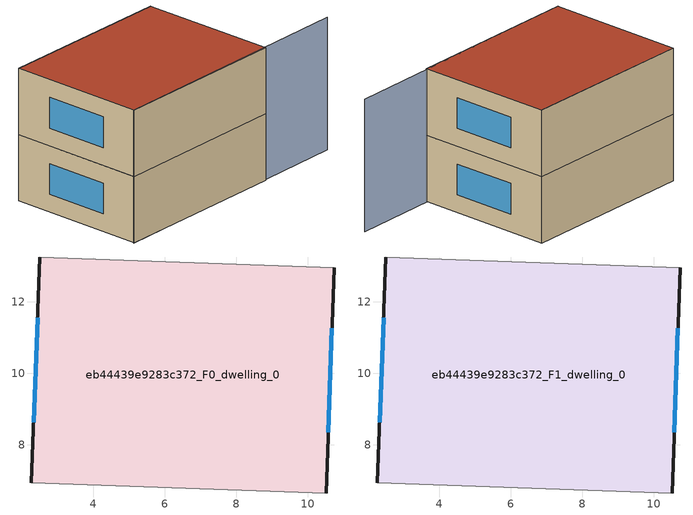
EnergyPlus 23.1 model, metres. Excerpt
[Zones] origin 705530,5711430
eb44439e9283c372_F0_dwelling_0
 floor ground (EU_floor_Construction): 10.74,12.96 10.52,6.65 2.26,6.94 2.5,13.26 z0
 wall outside (EU_wall_Construction): 10.52,6.65 10.74,12.96 / 2.5,13.26 2.26,6.94 z0:3
 wall adiabatic (EU_wall_Construction): 2.26,6.94 10.52,6.65 / 10.74,12.96 2.5,13.26 z0:3
 window (EU_Window_Construction): 10.58,8.34 10.68,11.26 / 2.44,11.56 2.33,8.63 z0.81:2.19
eb44439e9283c372_F1_dwelling_0
 floor to eb44439e9283c372_F0_dwelling_0 (EU_floor_Construction): 10.74,12.96 10.52,6.65 2.26,6.94 2.5,13.26 z3
 wall outside (EU_wall_Construction): 10.52,6.65 10.74,12.96 / 2.5,13.26 2.26,6.94 z3:6
 wall adiabatic (EU_wall_Construction): 2.26,6.94 10.52,6.65 / 10.74,12.96 2.5,13.26 z3:6
 window (EU_Window_Construction): 10.58,8.34 10.68,11.26 / 2.44,11.56 2.33,8.63 z3.81:5.19
 roof outside (EU_roof_Construction): 10.52,6.65 10.74,12.96 2.5,13.26 2.26,6.94 z6
shading: 2.24,6.94 14.46,6.59 / 10.75,12.93 2.5,13.26 z0:6
[Building]
EU S2 Campaign: North Axis=0; Terrain=City; Solar Distribution=FullExterior
[Site:Location]
London: Latitude=51.5; Longitude=-0.5; Time Zone=0; Elevation=25
[SizingPeriod:WeatherFileDays]
AnnualSizingPeriod: Begin Month=1; Begin Day of Month=1; End Month=12; End Day of Month=31; Day of Week for Start Day=Monday; Use Weather File Daylight Saving Period=No; Use Weather File Rain and Snow Indicators=No
[MATERIAL]
EU_InternalMass_Material: Roughness=MediumRough; Thickness=0.1; Conductivity=1; Density=1800; Specific Heat=900; Thermal Absorptance=0.9; Solar Absorptance=0.7; Visible Absorptance=0.7
[MATERIAL:NOMASS] Roughness=MediumRough; Thermal Absorptance=0.9; Solar Absorptance=0.7; Visible Absorptance=0.7
Name | Thermal Resistance
EU_wall_NoMass | 0.735294
EU_roof_NoMass | 0.520833
EU_floor_NoMass | 1.81159
[WINDOWMATERIAL:SIMPLEGLAZINGSYSTEM]
EU_Window_SimpleGlazing: UFactor=3.92; Solar Heat Gain Coefficient=0.85; Visible Transmittance=0.85
[CONSTRUCTION]
EU_wall_Construction: EU_wall_NoMass
EU_roof_Construction: EU_roof_NoMass
EU_floor_Construction: EU_floor_NoMass
EU_Window_Construction: EU_Window_SimpleGlazing
EU_InternalMass_Construction: EU_InternalMass_Material
[ZONE] Type=1; Multiplier=1; Ceiling Height=autocalculate; Volume=156.612; Floor Area=autocalculate; Part of Total Floor Area=Yes
eb44439e9283c372_F0_dwelling_0; eb44439e9283c372_F1_dwelling_0
[INTERNALMASS] Construction=EU_InternalMass_Construction; Surface Area=52.204
Name | Zone or ZoneList
eb44439e9283c372_F0_dwelling_0_EU_InternalMass | eb44439e9283c372_F0_dwelling_0
eb44439e9283c372_F1_dwelling_0_EU_InternalMass | eb44439e9283c372_F1_dwelling_0
[OTHEREQUIPMENT] Fuel Type=Electricity; Design Level Calculation Method=Watts/Area; Power per Zone Floor Area=1; Fraction Latent=0; Fraction Radiant=0; Fraction Lost=0; Carbon Dioxide Generation Rate=0; EndUse Subcategory=EU_Step8_InternalGains
Name | Zone or ZoneList or Space or SpaceList | Schedule
EU_Step8_InternalGain_eb44439e9283c372_F0_dwelling_0_f000 | eb44439e9283c372_F0_dwelling_0 | EU_Step8_GainSchedule_eb44439e9283c372_F0_dwelling_0_f000
EU_Step8_InternalGain_eb44439e9283c372_F1_dwelling_0_f000 | eb44439e9283c372_F1_dwelling_0 | EU_Step8_GainSchedule_eb44439e9283c372_F1_dwelling_0_f000
[ZONEVENTILATION:DESIGNFLOWRATE] Schedule=EU_AlwaysOn; Design Flow Rate Calculation Method=AirChanges/Hour; Air Changes per Hour=0.48; Ventilation Type=Natural; Fan Pressure Rise=0; Fan Total Efficiency=1; Constant Term Coefficient=1; Temperature Term Coefficient=0; Velocity Term Coefficient=0; Velocity Squared Term Coefficient=0; Minimum Indoor Temperature=-100; Maximum Indoor Temperature=100; Delta Temperature=-100; Minimum Outdoor Temperature=-100; Maximum Outdoor Temperature=100; Maximum Wind Speed=40
Name | Zone or ZoneList or Space or SpaceList
EU_ConstantAir_eb44439e9283c372_F0_dwelling_0 | eb44439e9283c372_F0_dwelling_0
EU_ConstantAir_eb44439e9283c372_F1_dwelling_0 | eb44439e9283c372_F1_dwelling_0
[HVACTEMPLATE:THERMOSTAT] Constant Heating Setpoint=20; Constant Cooling Setpoint=50
EU_HeatOnly_eb44439e9283c372_F0_dwelling_0; EU_HeatOnly_eb44439e9283c372_F1_dwelling_0
[HVACTEMPLATE:ZONE:IDEALLOADSAIRSYSTEM] System Availability Schedule=EU_AlwaysOn; Maximum Heating Supply Air Temperature=50; Minimum Cooling Supply Air Temperature=13; Maximum Heating Supply Air Humidity Ratio=0.0156; Minimum Cooling Supply Air Humidity Ratio=0.0077; Heating Limit=NoLimit; Cooling Limit=NoLimit; Heating Availability Schedule=EU_AlwaysOn; Cooling Availability Schedule=EU_CoolingOff; Dehumidification Control Type=ConstantSensibleHeatRatio; Cooling Sensible Heat Ratio=0.7; Dehumidification Setpoint=60; Humidification Control Type=None; Humidification Setpoint=30; Outdoor Air Method=None; Outdoor Air Flow Rate per Person=0.00944; Outdoor Air Flow Rate per Zone Floor Area=0; Outdoor Air Flow Rate per Zone=0; Demand Controlled Ventilation Type=None; Outdoor Air Economizer Type=NoEconomizer; Heat Recovery Type=None; Sensible Heat Recovery Effectiveness=0.7; Latent Heat Recovery Effectiveness=0.65
Name | Template Thermostat
eb44439e9283c372_F0_dwelling_0 | EU_HeatOnly_eb44439e9283c372_F0_dwelling_0
eb44439e9283c372_F1_dwelling_0 | EU_HeatOnly_eb44439e9283c372_F1_dwelling_0
[SIZING:ZONE] Zone Cooling Design Supply Air Temperature Input Method=SupplyAirTemperature; Zone Cooling Design Supply Air Temperature=13; Zone Heating Design Supply Air Temperature Input Method=SupplyAirTemperature; Zone Heating Design Supply Air Temperature=50; Zone Cooling Design Supply Air Humidity Ratio=0.008; Zone Heating Design Supply Air Humidity Ratio=0.008; Cooling Design Air Flow Method=DesignDay; Cooling Design Air Flow Rate=0; Cooling Minimum Air Flow per Zone Floor Area=0.000762; Cooling Minimum Air Flow=0; Cooling Minimum Air Flow Fraction=0.2; Heating Design Air Flow Method=DesignDay; Heating Design Air Flow Rate=0; Heating Maximum Air Flow per Zone Floor Area=0.002032; Heating Maximum Air Flow=0.141576; Heating Maximum Air Flow Fraction=0.3; Account for Dedicated Outdoor Air System=No; Dedicated Outdoor Air System Control Strategy=NeutralSupplyAir; Dedicated Outdoor Air Low Setpoint Temperature for Design=autosize; Dedicated Outdoor Air High Setpoint Temperature for Design=autosize; Zone Load Sizing Method=Sensible Load Only No Latent Load; Zone Latent Cooling Design Supply Air Humidity Ratio Input Method=HumidityRatioDifference; Zone Cooling Design Supply Air Humidity Ratio Difference=0.005; Zone Latent Heating Design Supply Air Humidity Ratio Input Method=HumidityRatioDifference; Zone Humidification Design Supply Air Humidity Ratio Difference=0.005
eb44439e9283c372_F0_dwelling_0; eb44439e9283c372_F1_dwelling_0
[SCHEDULE:CONSTANT]
Name | Hourly Value
EU_AlwaysOn | 1
EU_CoolingOff | 0
[SCHEDULE:FILE] Column Number=1; Rows to Skip at Top=0; Number of Hours of Data=8760; Column Separator=Comma; Interpolate to Timestep=No; Minutes per Item=60; Adjust Schedule for Daylight Savings=Yes
Name | File
EU_Step8_GainSchedule_eb44439e9283c372_F0_dwelling_0_f000 | ../../schedules/eb44439e9283c372/eb44439e9283c372_F0_dwelling_0_f000_gain.csv
EU_Step8_GainSchedule_eb44439e9283c372_F1_dwelling_0_f000 | ../../schedules/eb44439e9283c372/eb44439e9283c372_F1_dwelling_0_f000_gain.csv
